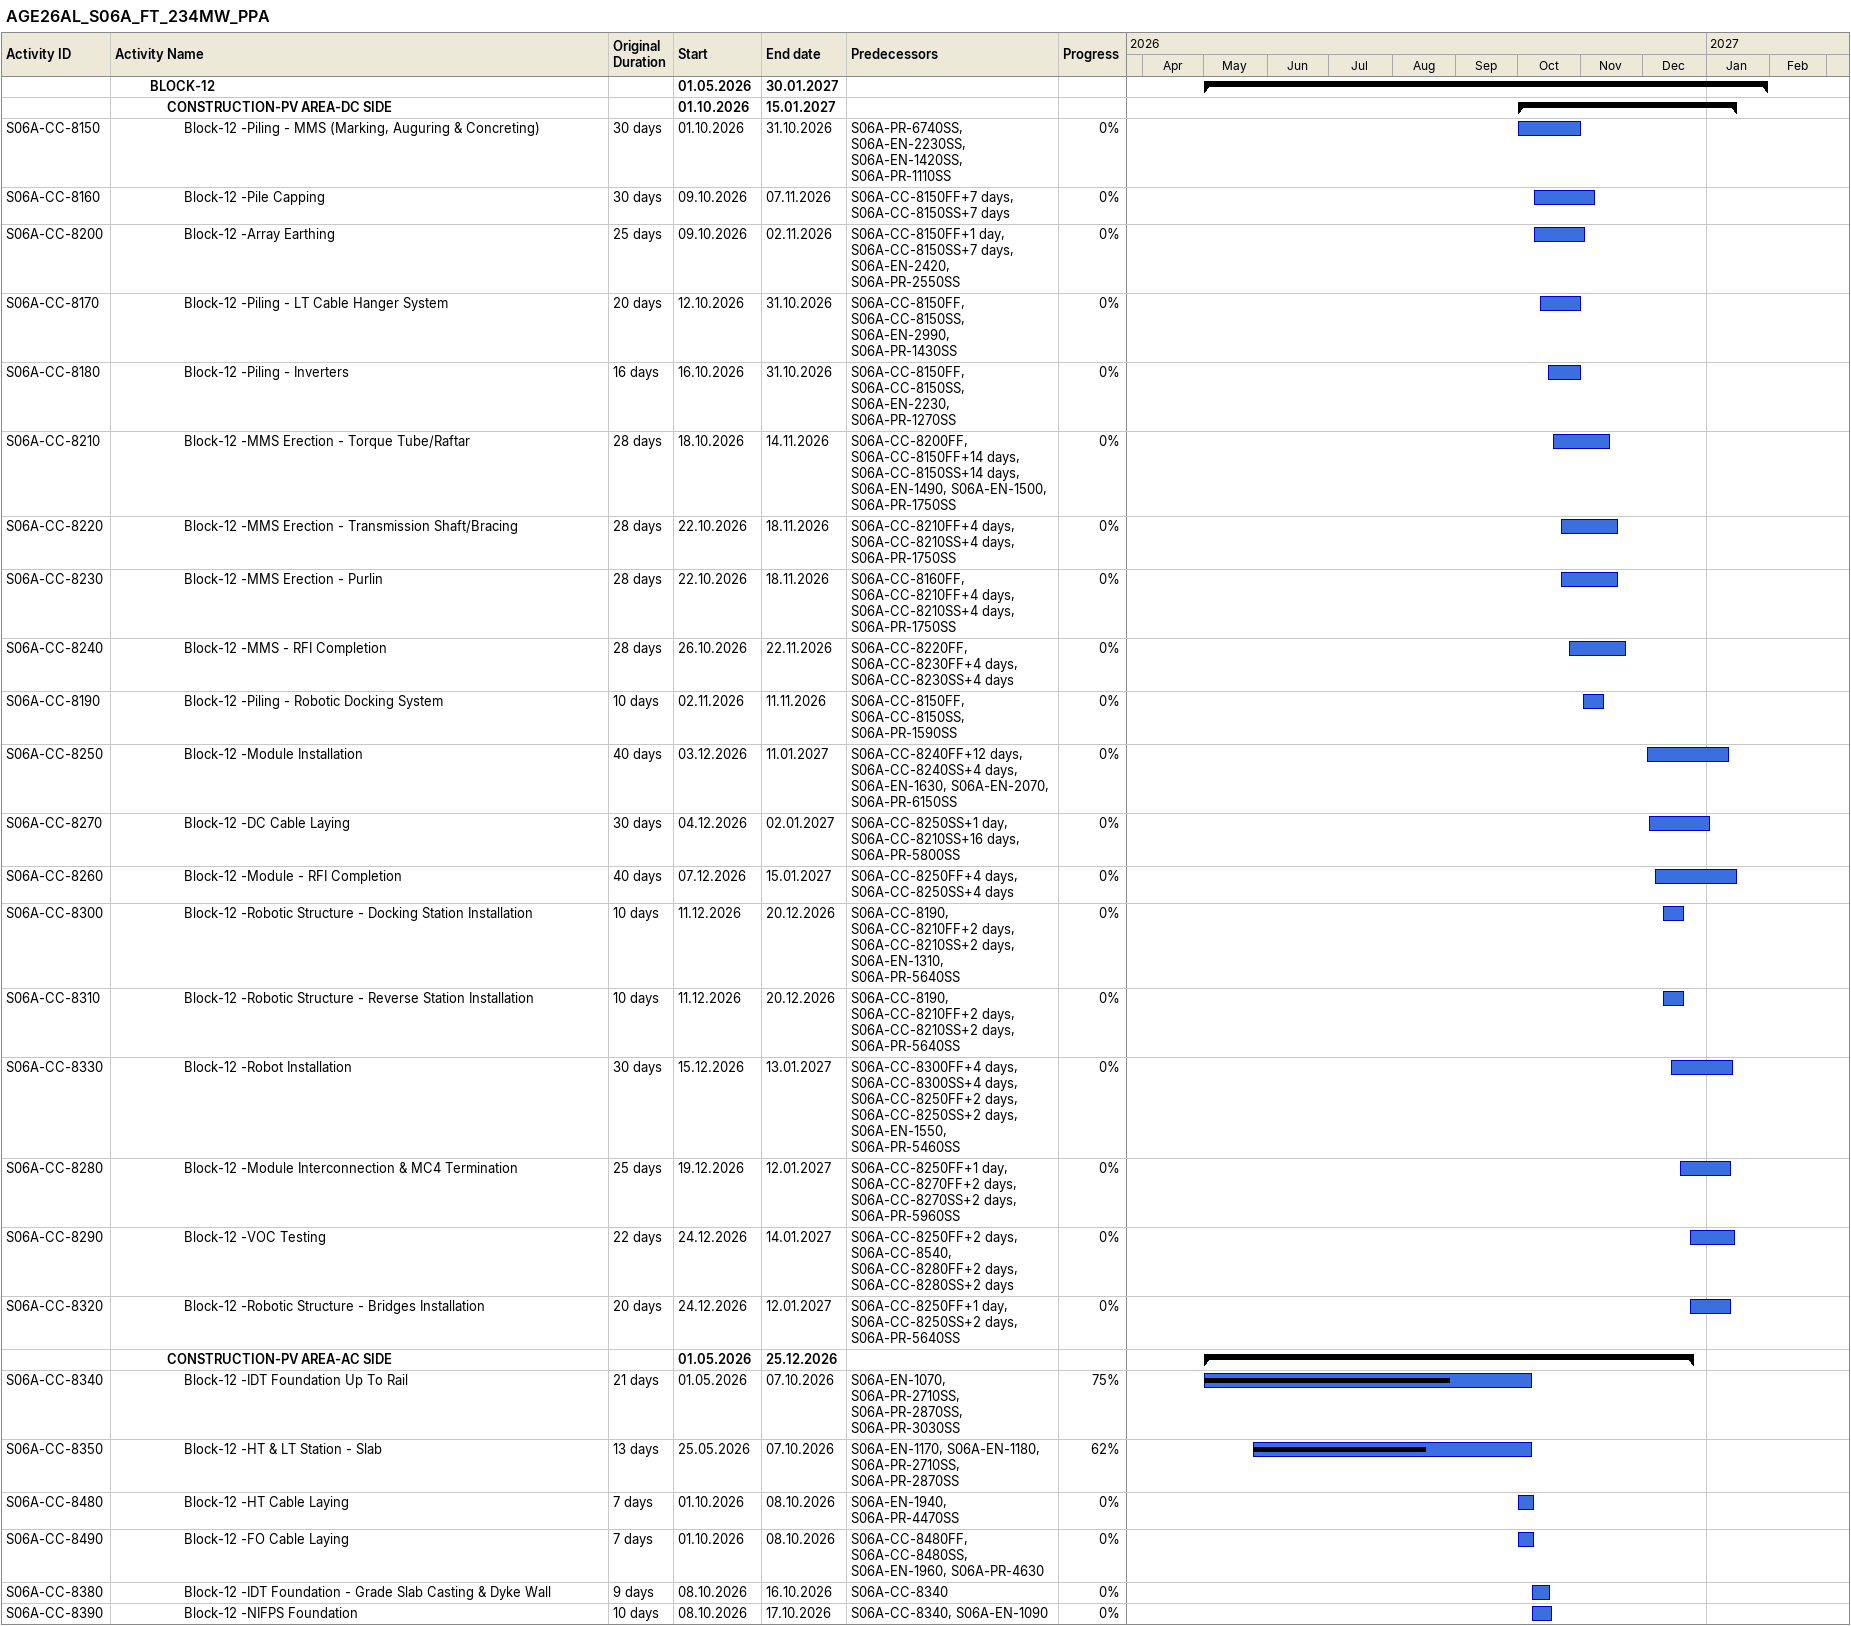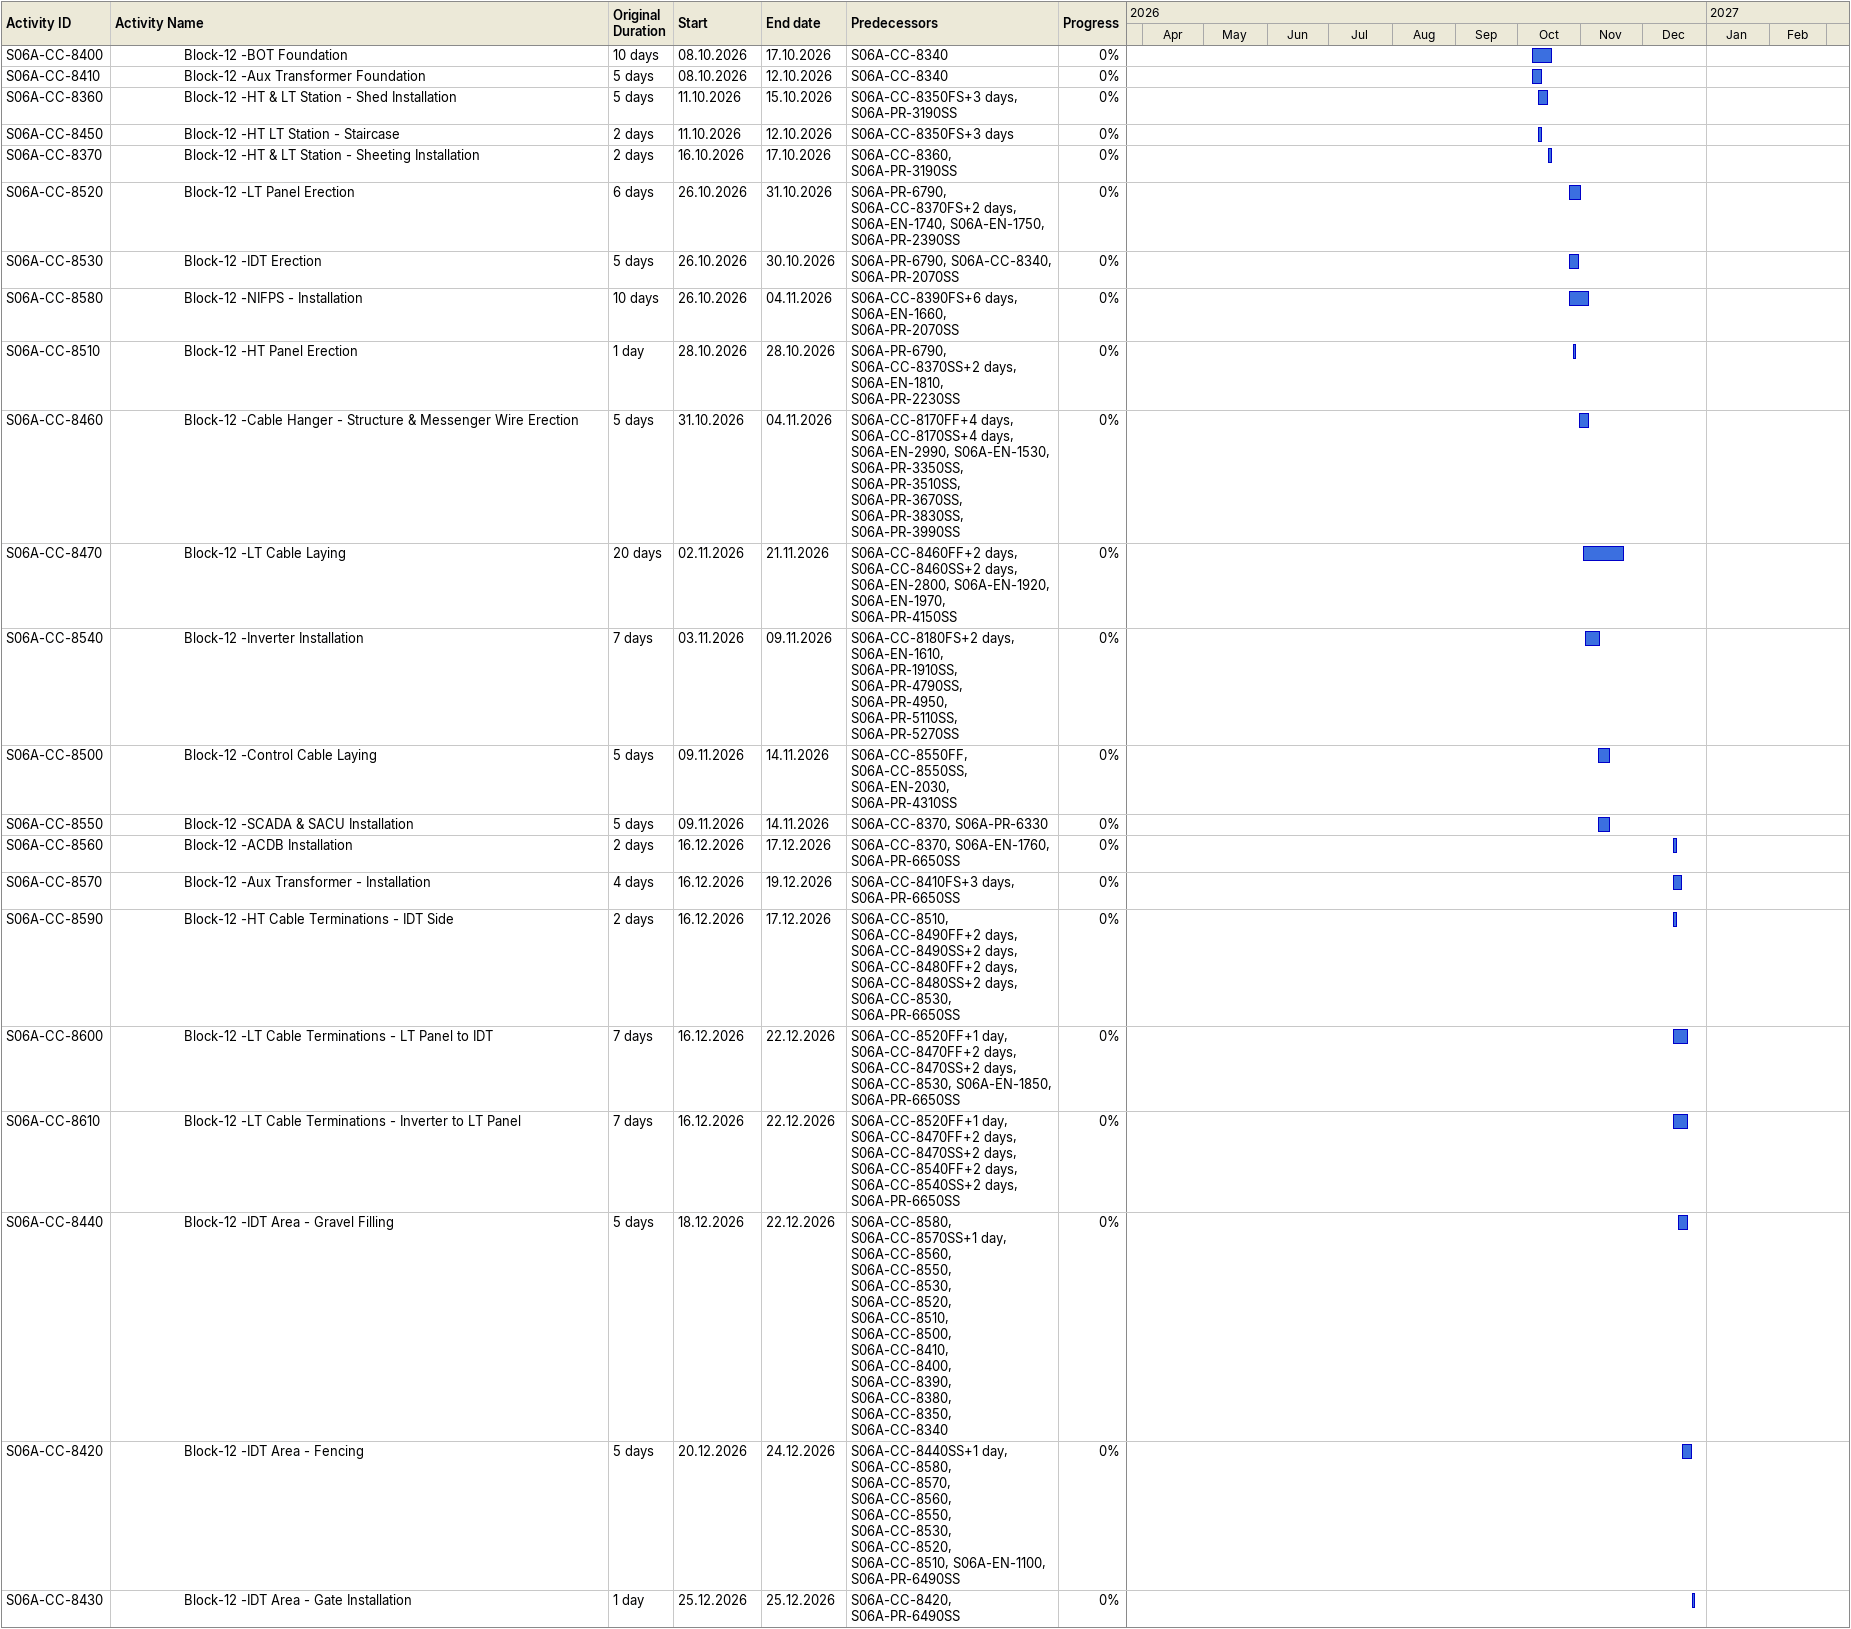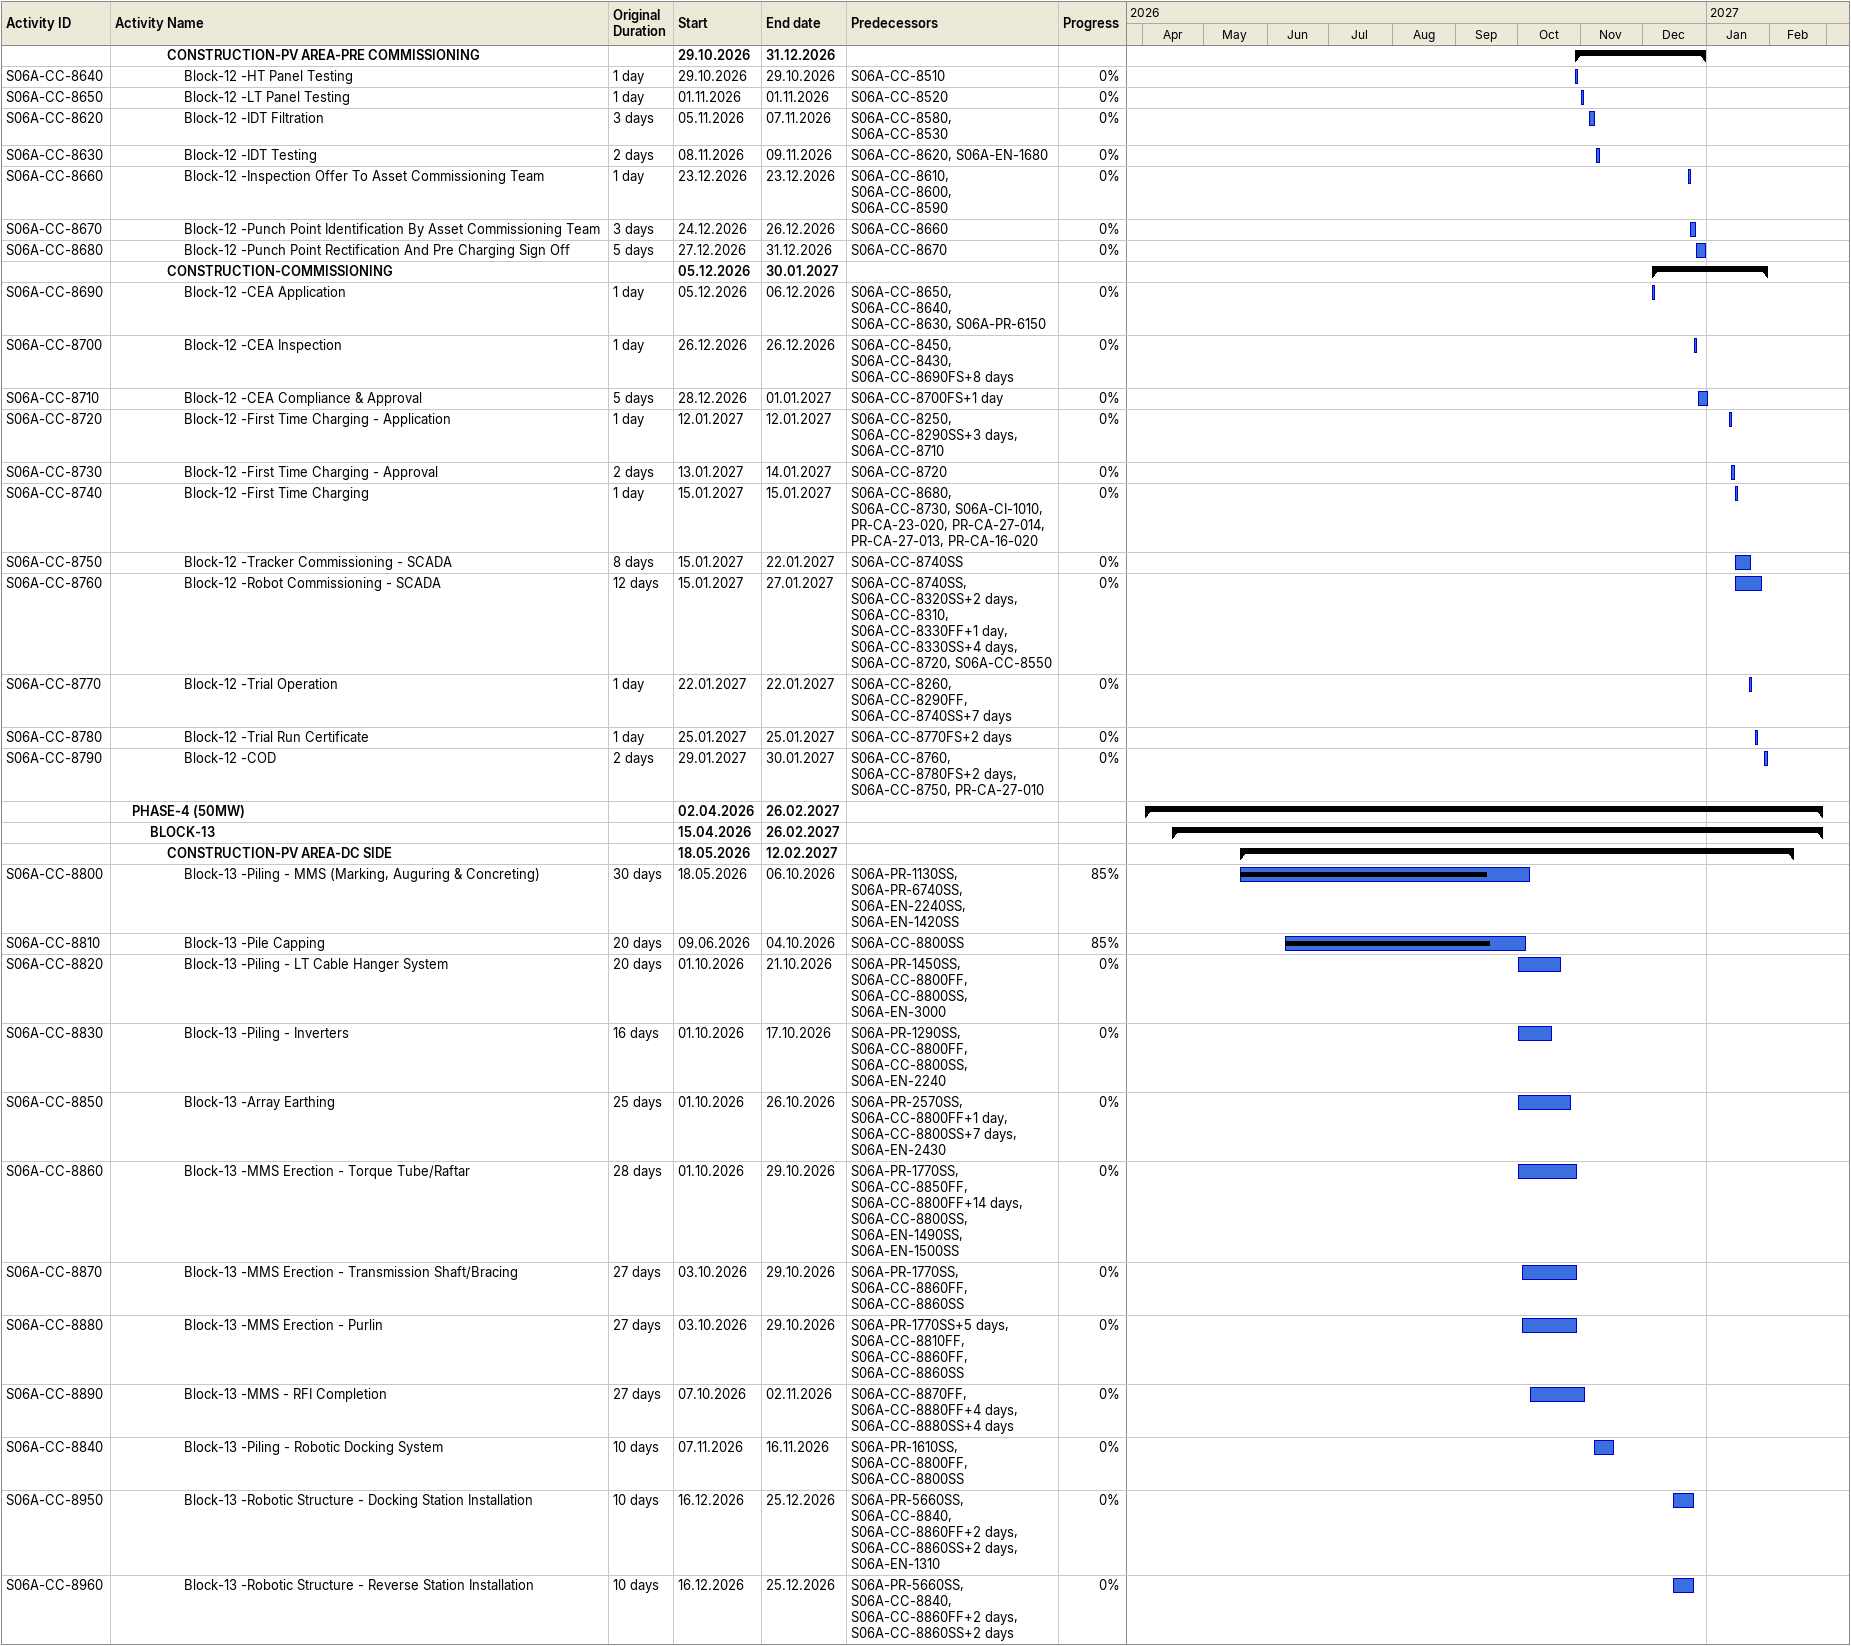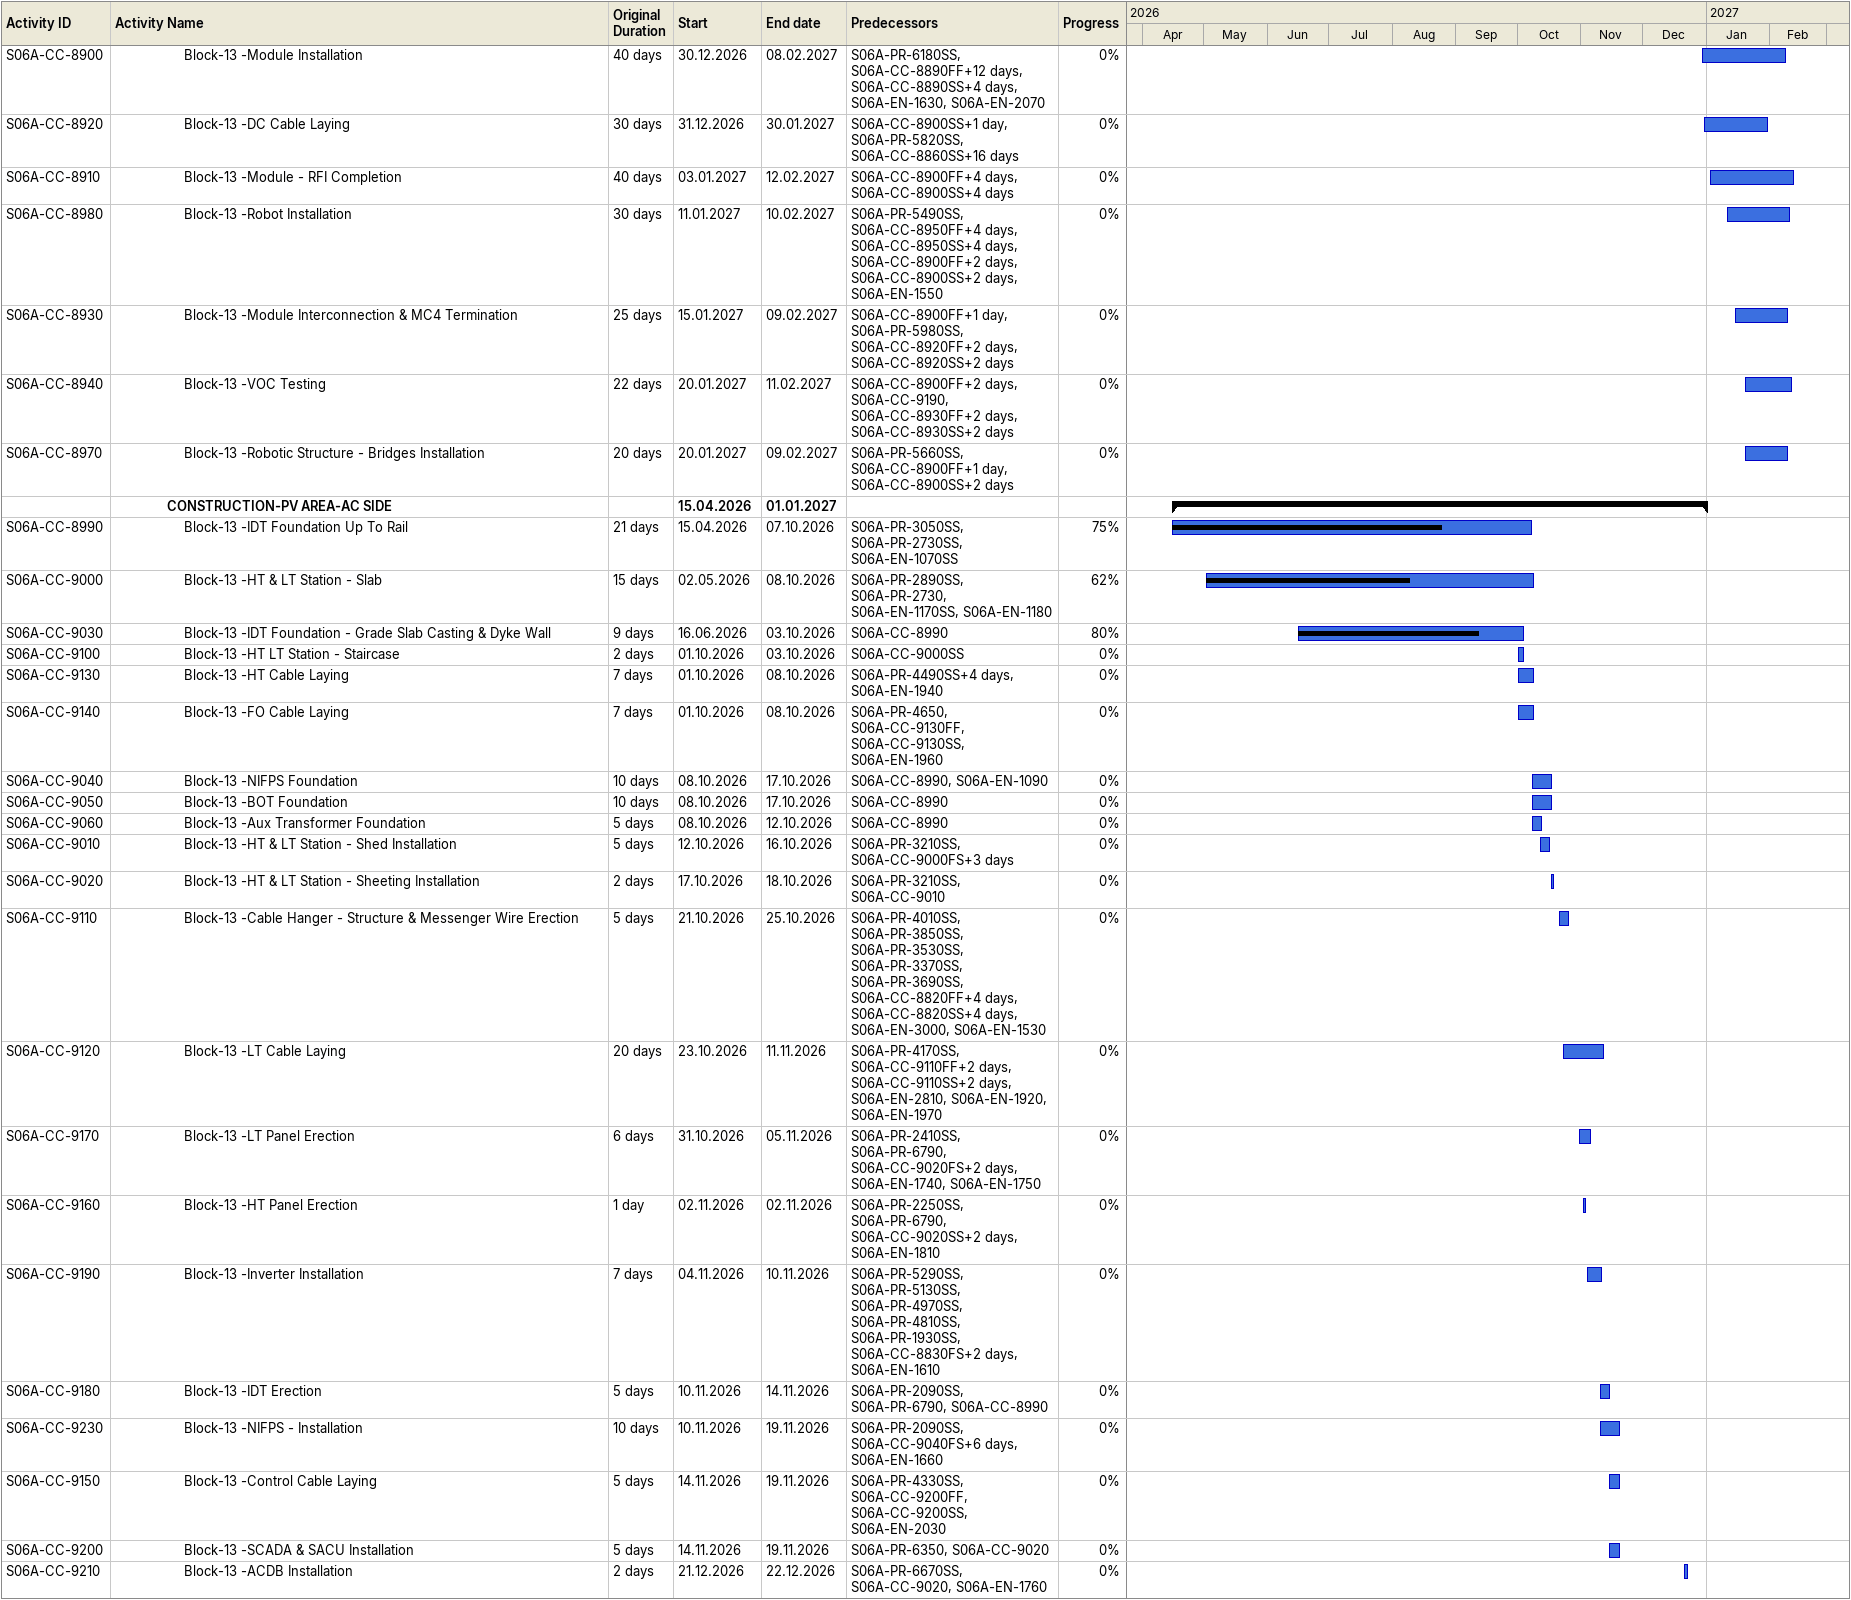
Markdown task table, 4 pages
AGE26AL_S06A_FT_234MW_PPA

| ID | Level | Task | Original duration | Start | Finish | Predecessors | % complete |
|---|---|---|---|---|---|---|---|
|  | 3 | **BLOCK-12** |  | 2026-05-01 | 2027-01-30 |  |  |
|  | 4 | **CONSTRUCTION-PV AREA-DC SIDE** |  | 2026-10-01 | 2027-01-15 |  |  |
| S06A-CC-8150 | 5 | Block-12 -Piling - MMS (Marking, Auguring & Concreting) | 30d | 2026-10-01 | 2026-10-31 | S06A-PR-6740SS, S06A-EN-2230SS, S06A-EN-1420SS, S06A-PR-1110SS | 0 |
| S06A-CC-8160 | 5 | Block-12 -Pile Capping | 30d | 2026-10-09 | 2026-11-07 | S06A-CC-8150FF+7d, S06A-CC-8150SS+7d | 0 |
| S06A-CC-8200 | 5 | Block-12 -Array Earthing | 25d | 2026-10-09 | 2026-11-02 | S06A-CC-8150FF+1d, S06A-CC-8150SS+7d, S06A-EN-2420, S06A-PR-2550SS | 0 |
| S06A-CC-8170 | 5 | Block-12 -Piling - LT Cable Hanger System | 20d | 2026-10-12 | 2026-10-31 | S06A-CC-8150FF, S06A-CC-8150SS, S06A-EN-2990, S06A-PR-1430SS | 0 |
| S06A-CC-8180 | 5 | Block-12 -Piling - Inverters | 16d | 2026-10-16 | 2026-10-31 | S06A-CC-8150FF, S06A-CC-8150SS, S06A-EN-2230, S06A-PR-1270SS | 0 |
| S06A-CC-8210 | 5 | Block-12 -MMS Erection - Torque Tube/Raftar | 28d | 2026-10-18 | 2026-11-14 | S06A-CC-8200FF, S06A-CC-8150FF+14d, S06A-CC-8150SS+14d, S06A-EN-1490, S06A-EN-1500, S06A-PR-1750SS | 0 |
| S06A-CC-8220 | 5 | Block-12 -MMS Erection - Transmission Shaft/Bracing | 28d | 2026-10-22 | 2026-11-18 | S06A-CC-8210FF+4d, S06A-CC-8210SS+4d, S06A-PR-1750SS | 0 |
| S06A-CC-8230 | 5 | Block-12 -MMS Erection - Purlin | 28d | 2026-10-22 | 2026-11-18 | S06A-CC-8160FF, S06A-CC-8210FF+4d, S06A-CC-8210SS+4d, S06A-PR-1750SS | 0 |
| S06A-CC-8240 | 5 | Block-12 -MMS - RFI Completion | 28d | 2026-10-26 | 2026-11-22 | S06A-CC-8220FF, S06A-CC-8230FF+4d, S06A-CC-8230SS+4d | 0 |
| S06A-CC-8190 | 5 | Block-12 -Piling - Robotic Docking System | 10d | 2026-11-02 | 2026-11-11 | S06A-CC-8150FF, S06A-CC-8150SS, S06A-PR-1590SS | 0 |
| S06A-CC-8250 | 5 | Block-12 -Module Installation | 40d | 2026-12-03 | 2027-01-11 | S06A-CC-8240FF+12d, S06A-CC-8240SS+4d, S06A-EN-1630, S06A-EN-2070, S06A-PR-6150SS | 0 |
| S06A-CC-8270 | 5 | Block-12 -DC Cable Laying | 30d | 2026-12-04 | 2027-01-02 | S06A-CC-8250SS+1d, S06A-CC-8210SS+16d, S06A-PR-5800SS | 0 |
| S06A-CC-8260 | 5 | Block-12 -Module - RFI Completion | 40d | 2026-12-07 | 2027-01-15 | S06A-CC-8250FF+4d, S06A-CC-8250SS+4d | 0 |
| S06A-CC-8300 | 5 | Block-12 -Robotic Structure - Docking Station Installation | 10d | 2026-12-11 | 2026-12-20 | S06A-CC-8190, S06A-CC-8210FF+2d, S06A-CC-8210SS+2d, S06A-EN-1310, S06A-PR-5640SS | 0 |
| S06A-CC-8310 | 5 | Block-12 -Robotic Structure - Reverse Station Installation | 10d | 2026-12-11 | 2026-12-20 | S06A-CC-8190, S06A-CC-8210FF+2d, S06A-CC-8210SS+2d, S06A-PR-5640SS | 0 |
| S06A-CC-8330 | 5 | Block-12 -Robot Installation | 30d | 2026-12-15 | 2027-01-13 | S06A-CC-8300FF+4d, S06A-CC-8300SS+4d, S06A-CC-8250FF+2d, S06A-CC-8250SS+2d, S06A-EN-1550, S06A-PR-5460SS | 0 |
| S06A-CC-8280 | 5 | Block-12 -Module Interconnection & MC4 Termination | 25d | 2026-12-19 | 2027-01-12 | S06A-CC-8250FF+1d, S06A-CC-8270FF+2d, S06A-CC-8270SS+2d, S06A-PR-5960SS | 0 |
| S06A-CC-8290 | 5 | Block-12 -VOC Testing | 22d | 2026-12-24 | 2027-01-14 | S06A-CC-8250FF+2d, S06A-CC-8540, S06A-CC-8280FF+2d, S06A-CC-8280SS+2d | 0 |
| S06A-CC-8320 | 5 | Block-12 -Robotic Structure - Bridges Installation | 20d | 2026-12-24 | 2027-01-12 | S06A-CC-8250FF+1d, S06A-CC-8250SS+2d, S06A-PR-5640SS | 0 |
|  | 4 | **CONSTRUCTION-PV AREA-AC SIDE** |  | 2026-05-01 | 2026-12-25 |  |  |
| S06A-CC-8340 | 5 | Block-12 -IDT Foundation Up To Rail | 21d | 2026-05-01 | 2026-10-07 | S06A-EN-1070, S06A-PR-2710SS, S06A-PR-2870SS, S06A-PR-3030SS | 75 |
| S06A-CC-8350 | 5 | Block-12 -HT & LT Station - Slab | 13d | 2026-05-25 | 2026-10-07 | S06A-EN-1170, S06A-EN-1180, S06A-PR-2710SS, S06A-PR-2870SS | 62 |
| S06A-CC-8480 | 5 | Block-12 -HT Cable Laying | 7d | 2026-10-01 | 2026-10-08 | S06A-EN-1940, S06A-PR-4470SS | 0 |
| S06A-CC-8490 | 5 | Block-12 -FO Cable Laying | 7d | 2026-10-01 | 2026-10-08 | S06A-CC-8480FF, S06A-CC-8480SS, S06A-EN-1960, S06A-PR-4630 | 0 |
| S06A-CC-8380 | 5 | Block-12 -IDT Foundation - Grade Slab Casting & Dyke Wall | 9d | 2026-10-08 | 2026-10-16 | S06A-CC-8340 | 0 |
| S06A-CC-8390 | 5 | Block-12 -NIFPS Foundation | 10d | 2026-10-08 | 2026-10-17 | S06A-CC-8340, S06A-EN-1090 | 0 |
| S06A-CC-8400 | 5 | Block-12 -BOT Foundation | 10d | 2026-10-08 | 2026-10-17 | S06A-CC-8340 | 0 |
| S06A-CC-8410 | 5 | Block-12 -Aux Transformer Foundation | 5d | 2026-10-08 | 2026-10-12 | S06A-CC-8340 | 0 |
| S06A-CC-8360 | 5 | Block-12 -HT & LT Station - Shed Installation | 5d | 2026-10-11 | 2026-10-15 | S06A-CC-8350FS+3d, S06A-PR-3190SS | 0 |
| S06A-CC-8450 | 5 | Block-12 -HT LT Station - Staircase | 2d | 2026-10-11 | 2026-10-12 | S06A-CC-8350FS+3d | 0 |
| S06A-CC-8370 | 5 | Block-12 -HT & LT Station - Sheeting Installation | 2d | 2026-10-16 | 2026-10-17 | S06A-CC-8360, S06A-PR-3190SS | 0 |
| S06A-CC-8520 | 5 | Block-12 -LT Panel Erection | 6d | 2026-10-26 | 2026-10-31 | S06A-PR-6790, S06A-CC-8370FS+2d, S06A-EN-1740, S06A-EN-1750, S06A-PR-2390SS | 0 |
| S06A-CC-8530 | 5 | Block-12 -IDT Erection | 5d | 2026-10-26 | 2026-10-30 | S06A-PR-6790, S06A-CC-8340, S06A-PR-2070SS | 0 |
| S06A-CC-8580 | 5 | Block-12 -NIFPS - Installation | 10d | 2026-10-26 | 2026-11-04 | S06A-CC-8390FS+6d, S06A-EN-1660, S06A-PR-2070SS | 0 |
| S06A-CC-8510 | 5 | Block-12 -HT Panel Erection | 1d | 2026-10-28 | 2026-10-28 | S06A-PR-6790, S06A-CC-8370SS+2d, S06A-EN-1810, S06A-PR-2230SS | 0 |
| S06A-CC-8460 | 5 | Block-12 -Cable Hanger - Structure & Messenger Wire Erection | 5d | 2026-10-31 | 2026-11-04 | S06A-CC-8170FF+4d, S06A-CC-8170SS+4d, S06A-EN-2990, S06A-EN-1530, S06A-PR-3350SS, S06A-PR-3510SS, S06A-PR-3670SS, S06A-PR-3830SS, S06A-PR-3990SS | 0 |
| S06A-CC-8470 | 5 | Block-12 -LT Cable Laying | 20d | 2026-11-02 | 2026-11-21 | S06A-CC-8460FF+2d, S06A-CC-8460SS+2d, S06A-EN-2800, S06A-EN-1920, S06A-EN-1970, S06A-PR-4150SS | 0 |
| S06A-CC-8540 | 5 | Block-12 -Inverter Installation | 7d | 2026-11-03 | 2026-11-09 | S06A-CC-8180FS+2d, S06A-EN-1610, S06A-PR-1910SS, S06A-PR-4790SS, S06A-PR-4950, S06A-PR-5110SS, S06A-PR-5270SS | 0 |
| S06A-CC-8500 | 5 | Block-12 -Control Cable Laying | 5d | 2026-11-09 | 2026-11-14 | S06A-CC-8550FF, S06A-CC-8550SS, S06A-EN-2030, S06A-PR-4310SS | 0 |
| S06A-CC-8550 | 5 | Block-12 -SCADA & SACU Installation | 5d | 2026-11-09 | 2026-11-14 | S06A-CC-8370, S06A-PR-6330 | 0 |
| S06A-CC-8560 | 5 | Block-12 -ACDB Installation | 2d | 2026-12-16 | 2026-12-17 | S06A-CC-8370, S06A-EN-1760, S06A-PR-6650SS | 0 |
| S06A-CC-8570 | 5 | Block-12 -Aux Transformer - Installation | 4d | 2026-12-16 | 2026-12-19 | S06A-CC-8410FS+3d, S06A-PR-6650SS | 0 |
| S06A-CC-8590 | 5 | Block-12 -HT Cable Terminations - IDT Side | 2d | 2026-12-16 | 2026-12-17 | S06A-CC-8510, S06A-CC-8490FF+2d, S06A-CC-8490SS+2d, S06A-CC-8480FF+2d, S06A-CC-8480SS+2d, S06A-CC-8530, S06A-PR-6650SS | 0 |
| S06A-CC-8600 | 5 | Block-12 -LT Cable Terminations - LT Panel to IDT | 7d | 2026-12-16 | 2026-12-22 | S06A-CC-8520FF+1d, S06A-CC-8470FF+2d, S06A-CC-8470SS+2d, S06A-CC-8530, S06A-EN-1850, S06A-PR-6650SS | 0 |
| S06A-CC-8610 | 5 | Block-12 -LT Cable Terminations - Inverter to LT Panel | 7d | 2026-12-16 | 2026-12-22 | S06A-CC-8520FF+1d, S06A-CC-8470FF+2d, S06A-CC-8470SS+2d, S06A-CC-8540FF+2d, S06A-CC-8540SS+2d, S06A-PR-6650SS | 0 |
| S06A-CC-8440 | 5 | Block-12 -IDT Area - Gravel Filling | 5d | 2026-12-18 | 2026-12-22 | S06A-CC-8580, S06A-CC-8570SS+1d, S06A-CC-8560, S06A-CC-8550, S06A-CC-8530, S06A-CC-8520, S06A-CC-8510, S06A-CC-8500, S06A-CC-8410, S06A-CC-8400, S06A-CC-8390, S06A-CC-8380, S06A-CC-8350, S06A-CC-8340 | 0 |
| S06A-CC-8420 | 5 | Block-12 -IDT Area - Fencing | 5d | 2026-12-20 | 2026-12-24 | S06A-CC-8440SS+1d, S06A-CC-8580, S06A-CC-8570, S06A-CC-8560, S06A-CC-8550, S06A-CC-8530, S06A-CC-8520, S06A-CC-8510, S06A-EN-1100, S06A-PR-6490SS | 0 |
| S06A-CC-8430 | 5 | Block-12 -IDT Area - Gate Installation | 1d | 2026-12-25 | 2026-12-25 | S06A-CC-8420, S06A-PR-6490SS | 0 |
|  | 4 | **CONSTRUCTION-PV AREA-PRE COMMISSIONING** |  | 2026-10-29 | 2026-12-31 |  |  |
| S06A-CC-8640 | 5 | Block-12 -HT Panel Testing | 1d | 2026-10-29 | 2026-10-29 | S06A-CC-8510 | 0 |
| S06A-CC-8650 | 5 | Block-12 -LT Panel Testing | 1d | 2026-11-01 | 2026-11-01 | S06A-CC-8520 | 0 |
| S06A-CC-8620 | 5 | Block-12 -IDT Filtration | 3d | 2026-11-05 | 2026-11-07 | S06A-CC-8580, S06A-CC-8530 | 0 |
| S06A-CC-8630 | 5 | Block-12 -IDT Testing | 2d | 2026-11-08 | 2026-11-09 | S06A-CC-8620, S06A-EN-1680 | 0 |
| S06A-CC-8660 | 5 | Block-12 -Inspection Offer To Asset Commissioning Team | 1d | 2026-12-23 | 2026-12-23 | S06A-CC-8610, S06A-CC-8600, S06A-CC-8590 | 0 |
| S06A-CC-8670 | 5 | Block-12 -Punch Point Identification By Asset Commissioning Team | 3d | 2026-12-24 | 2026-12-26 | S06A-CC-8660 | 0 |
| S06A-CC-8680 | 5 | Block-12 -Punch Point Rectification And Pre Charging Sign Off | 5d | 2026-12-27 | 2026-12-31 | S06A-CC-8670 | 0 |
|  | 4 | **CONSTRUCTION-COMMISSIONING** |  | 2026-12-05 | 2027-01-30 |  |  |
| S06A-CC-8690 | 5 | Block-12 -CEA Application | 1d | 2026-12-05 | 2026-12-06 | S06A-CC-8650, S06A-CC-8640, S06A-CC-8630, S06A-PR-6150 | 0 |
| S06A-CC-8700 | 5 | Block-12 -CEA Inspection | 1d | 2026-12-26 | 2026-12-26 | S06A-CC-8450, S06A-CC-8430, S06A-CC-8690FS+8d | 0 |
| S06A-CC-8710 | 5 | Block-12 -CEA Compliance & Approval | 5d | 2026-12-28 | 2027-01-01 | S06A-CC-8700FS+1d | 0 |
| S06A-CC-8720 | 5 | Block-12 -First Time Charging - Application | 1d | 2027-01-12 | 2027-01-12 | S06A-CC-8250, S06A-CC-8290SS+3d, S06A-CC-8710 | 0 |
| S06A-CC-8730 | 5 | Block-12 -First Time Charging - Approval | 2d | 2027-01-13 | 2027-01-14 | S06A-CC-8720 | 0 |
| S06A-CC-8740 | 5 | Block-12 -First Time Charging | 1d | 2027-01-15 | 2027-01-15 | S06A-CC-8680, S06A-CC-8730, S06A-CI-1010, PR-CA-23-020, PR-CA-27-014, PR-CA-27-013, PR-CA-16-020 | 0 |
| S06A-CC-8750 | 5 | Block-12 -Tracker Commissioning - SCADA | 8d | 2027-01-15 | 2027-01-22 | S06A-CC-8740SS | 0 |
| S06A-CC-8760 | 5 | Block-12 -Robot Commissioning - SCADA | 12d | 2027-01-15 | 2027-01-27 | S06A-CC-8740SS, S06A-CC-8320SS+2d, S06A-CC-8310, S06A-CC-8330FF+1d, S06A-CC-8330SS+4d, S06A-CC-8720, S06A-CC-8550 | 0 |
| S06A-CC-8770 | 5 | Block-12 -Trial Operation | 1d | 2027-01-22 | 2027-01-22 | S06A-CC-8260, S06A-CC-8290FF, S06A-CC-8740SS+7d | 0 |
| S06A-CC-8780 | 5 | Block-12 -Trial Run Certificate | 1d | 2027-01-25 | 2027-01-25 | S06A-CC-8770FS+2d | 0 |
| S06A-CC-8790 | 5 | Block-12 -COD | 2d | 2027-01-29 | 2027-01-30 | S06A-CC-8760, S06A-CC-8780FS+2d, S06A-CC-8750, PR-CA-27-010 | 0 |
|  | 2 | **PHASE-4 (50MW)** |  | 2026-04-02 | 2027-02-26 |  |  |
|  | 3 | **BLOCK-13** |  | 2026-04-15 | 2027-02-26 |  |  |
|  | 4 | **CONSTRUCTION-PV AREA-DC SIDE** |  | 2026-05-18 | 2027-02-12 |  |  |
| S06A-CC-8800 | 5 | Block-13 -Piling - MMS (Marking, Auguring & Concreting) | 30d | 2026-05-18 | 2026-10-06 | S06A-PR-1130SS, S06A-PR-6740SS, S06A-EN-2240SS, S06A-EN-1420SS | 85 |
| S06A-CC-8810 | 5 | Block-13 -Pile Capping | 20d | 2026-06-09 | 2026-10-04 | S06A-CC-8800SS | 85 |
| S06A-CC-8820 | 5 | Block-13 -Piling - LT Cable Hanger System | 20d | 2026-10-01 | 2026-10-21 | S06A-PR-1450SS, S06A-CC-8800FF, S06A-CC-8800SS, S06A-EN-3000 | 0 |
| S06A-CC-8830 | 5 | Block-13 -Piling - Inverters | 16d | 2026-10-01 | 2026-10-17 | S06A-PR-1290SS, S06A-CC-8800FF, S06A-CC-8800SS, S06A-EN-2240 | 0 |
| S06A-CC-8850 | 5 | Block-13 -Array Earthing | 25d | 2026-10-01 | 2026-10-26 | S06A-PR-2570SS, S06A-CC-8800FF+1d, S06A-CC-8800SS+7d, S06A-EN-2430 | 0 |
| S06A-CC-8860 | 5 | Block-13 -MMS Erection - Torque Tube/Raftar | 28d | 2026-10-01 | 2026-10-29 | S06A-PR-1770SS, S06A-CC-8850FF, S06A-CC-8800FF+14d, S06A-CC-8800SS, S06A-EN-1490SS, S06A-EN-1500SS | 0 |
| S06A-CC-8870 | 5 | Block-13 -MMS Erection - Transmission Shaft/Bracing | 27d | 2026-10-03 | 2026-10-29 | S06A-PR-1770SS, S06A-CC-8860FF, S06A-CC-8860SS | 0 |
| S06A-CC-8880 | 5 | Block-13 -MMS Erection - Purlin | 27d | 2026-10-03 | 2026-10-29 | S06A-PR-1770SS+5d, S06A-CC-8810FF, S06A-CC-8860FF, S06A-CC-8860SS | 0 |
| S06A-CC-8890 | 5 | Block-13 -MMS - RFI Completion | 27d | 2026-10-07 | 2026-11-02 | S06A-CC-8870FF, S06A-CC-8880FF+4d, S06A-CC-8880SS+4d | 0 |
| S06A-CC-8840 | 5 | Block-13 -Piling - Robotic Docking System | 10d | 2026-11-07 | 2026-11-16 | S06A-PR-1610SS, S06A-CC-8800FF, S06A-CC-8800SS | 0 |
| S06A-CC-8950 | 5 | Block-13 -Robotic Structure - Docking Station Installation | 10d | 2026-12-16 | 2026-12-25 | S06A-PR-5660SS, S06A-CC-8840, S06A-CC-8860FF+2d, S06A-CC-8860SS+2d, S06A-EN-1310 | 0 |
| S06A-CC-8960 | 5 | Block-13 -Robotic Structure - Reverse Station Installation | 10d | 2026-12-16 | 2026-12-25 | S06A-PR-5660SS, S06A-CC-8840, S06A-CC-8860FF+2d, S06A-CC-8860SS+2d | 0 |
| S06A-CC-8900 | 5 | Block-13 -Module Installation | 40d | 2026-12-30 | 2027-02-08 | S06A-PR-6180SS, S06A-CC-8890FF+12d, S06A-CC-8890SS+4d, S06A-EN-1630, S06A-EN-2070 | 0 |
| S06A-CC-8920 | 5 | Block-13 -DC Cable Laying | 30d | 2026-12-31 | 2027-01-30 | S06A-CC-8900SS+1d, S06A-PR-5820SS, S06A-CC-8860SS+16d | 0 |
| S06A-CC-8910 | 5 | Block-13 -Module - RFI Completion | 40d | 2027-01-03 | 2027-02-12 | S06A-CC-8900FF+4d, S06A-CC-8900SS+4d | 0 |
| S06A-CC-8980 | 5 | Block-13 -Robot Installation | 30d | 2027-01-11 | 2027-02-10 | S06A-PR-5490SS, S06A-CC-8950FF+4d, S06A-CC-8950SS+4d, S06A-CC-8900FF+2d, S06A-CC-8900SS+2d, S06A-EN-1550 | 0 |
| S06A-CC-8930 | 5 | Block-13 -Module Interconnection & MC4 Termination | 25d | 2027-01-15 | 2027-02-09 | S06A-CC-8900FF+1d, S06A-PR-5980SS, S06A-CC-8920FF+2d, S06A-CC-8920SS+2d | 0 |
| S06A-CC-8940 | 5 | Block-13 -VOC Testing | 22d | 2027-01-20 | 2027-02-11 | S06A-CC-8900FF+2d, S06A-CC-9190, S06A-CC-8930FF+2d, S06A-CC-8930SS+2d | 0 |
| S06A-CC-8970 | 5 | Block-13 -Robotic Structure - Bridges Installation | 20d | 2027-01-20 | 2027-02-09 | S06A-PR-5660SS, S06A-CC-8900FF+1d, S06A-CC-8900SS+2d | 0 |
|  | 4 | **CONSTRUCTION-PV AREA-AC SIDE** |  | 2026-04-15 | 2027-01-01 |  |  |
| S06A-CC-8990 | 5 | Block-13 -IDT Foundation Up To Rail | 21d | 2026-04-15 | 2026-10-07 | S06A-PR-3050SS, S06A-PR-2730SS, S06A-EN-1070SS | 75 |
| S06A-CC-9000 | 5 | Block-13 -HT & LT Station - Slab | 15d | 2026-05-02 | 2026-10-08 | S06A-PR-2890SS, S06A-PR-2730, S06A-EN-1170SS, S06A-EN-1180 | 62 |
| S06A-CC-9030 | 5 | Block-13 -IDT Foundation - Grade Slab Casting & Dyke Wall | 9d | 2026-06-16 | 2026-10-03 | S06A-CC-8990 | 80 |
| S06A-CC-9100 | 5 | Block-13 -HT LT Station - Staircase | 2d | 2026-10-01 | 2026-10-03 | S06A-CC-9000SS | 0 |
| S06A-CC-9130 | 5 | Block-13 -HT Cable Laying | 7d | 2026-10-01 | 2026-10-08 | S06A-PR-4490SS+4d, S06A-EN-1940 | 0 |
| S06A-CC-9140 | 5 | Block-13 -FO Cable Laying | 7d | 2026-10-01 | 2026-10-08 | S06A-PR-4650, S06A-CC-9130FF, S06A-CC-9130SS, S06A-EN-1960 | 0 |
| S06A-CC-9040 | 5 | Block-13 -NIFPS Foundation | 10d | 2026-10-08 | 2026-10-17 | S06A-CC-8990, S06A-EN-1090 | 0 |
| S06A-CC-9050 | 5 | Block-13 -BOT Foundation | 10d | 2026-10-08 | 2026-10-17 | S06A-CC-8990 | 0 |
| S06A-CC-9060 | 5 | Block-13 -Aux Transformer Foundation | 5d | 2026-10-08 | 2026-10-12 | S06A-CC-8990 | 0 |
| S06A-CC-9010 | 5 | Block-13 -HT & LT Station - Shed Installation | 5d | 2026-10-12 | 2026-10-16 | S06A-PR-3210SS, S06A-CC-9000FS+3d | 0 |
| S06A-CC-9020 | 5 | Block-13 -HT & LT Station - Sheeting Installation | 2d | 2026-10-17 | 2026-10-18 | S06A-PR-3210SS, S06A-CC-9010 | 0 |
| S06A-CC-9110 | 5 | Block-13 -Cable Hanger - Structure & Messenger Wire Erection | 5d | 2026-10-21 | 2026-10-25 | S06A-PR-4010SS, S06A-PR-3850SS, S06A-PR-3530SS, S06A-PR-3370SS, S06A-PR-3690SS, S06A-CC-8820FF+4d, S06A-CC-8820SS+4d, S06A-EN-3000, S06A-EN-1530 | 0 |
| S06A-CC-9120 | 5 | Block-13 -LT Cable Laying | 20d | 2026-10-23 | 2026-11-11 | S06A-PR-4170SS, S06A-CC-9110FF+2d, S06A-CC-9110SS+2d, S06A-EN-2810, S06A-EN-1920, S06A-EN-1970 | 0 |
| S06A-CC-9170 | 5 | Block-13 -LT Panel Erection | 6d | 2026-10-31 | 2026-11-05 | S06A-PR-2410SS, S06A-PR-6790, S06A-CC-9020FS+2d, S06A-EN-1740, S06A-EN-1750 | 0 |
| S06A-CC-9160 | 5 | Block-13 -HT Panel Erection | 1d | 2026-11-02 | 2026-11-02 | S06A-PR-2250SS, S06A-PR-6790, S06A-CC-9020SS+2d, S06A-EN-1810 | 0 |
| S06A-CC-9190 | 5 | Block-13 -Inverter Installation | 7d | 2026-11-04 | 2026-11-10 | S06A-PR-5290SS, S06A-PR-5130SS, S06A-PR-4970SS, S06A-PR-4810SS, S06A-PR-1930SS, S06A-CC-8830FS+2d, S06A-EN-1610 | 0 |
| S06A-CC-9180 | 5 | Block-13 -IDT Erection | 5d | 2026-11-10 | 2026-11-14 | S06A-PR-2090SS, S06A-PR-6790, S06A-CC-8990 | 0 |
| S06A-CC-9230 | 5 | Block-13 -NIFPS - Installation | 10d | 2026-11-10 | 2026-11-19 | S06A-PR-2090SS, S06A-CC-9040FS+6d, S06A-EN-1660 | 0 |
| S06A-CC-9150 | 5 | Block-13 -Control Cable Laying | 5d | 2026-11-14 | 2026-11-19 | S06A-PR-4330SS, S06A-CC-9200FF, S06A-CC-9200SS, S06A-EN-2030 | 0 |
| S06A-CC-9200 | 5 | Block-13 -SCADA & SACU Installation | 5d | 2026-11-14 | 2026-11-19 | S06A-PR-6350, S06A-CC-9020 | 0 |
| S06A-CC-9210 | 5 | Block-13 -ACDB Installation | 2d | 2026-12-21 | 2026-12-22 | S06A-PR-6670SS, S06A-CC-9020, S06A-EN-1760 | 0 |
